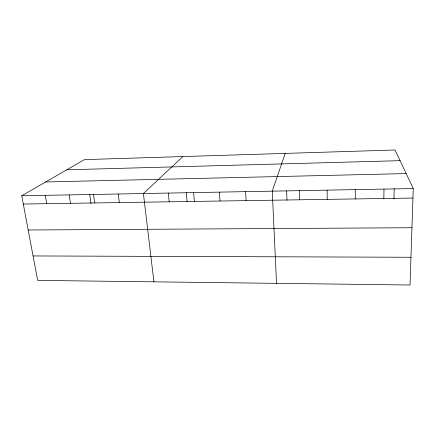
<?xml version="1.0" encoding="UTF-8"?>
<svg xmlns="http://www.w3.org/2000/svg" width="435" height="435" viewBox="0 0 435 435"><rect width="100%" height="100%" fill="white"/><g stroke="black" fill="none" stroke-linecap="round" stroke-linejoin="round"><path stroke-width="0.65" d="M355.281 198.936L355.286 189.622M383.839 198.496L383.996 189.094M393.952 198.833L394.181 188.659M413.25 188.551L410.042 284.996L37.682 280.396L21.75 195.772L84.461 159.607L395.051 150.004L413.25 188.551L21.75 195.772M285.219 153.397L272.256 191.15L276.524 283.348M182.869 156.562L143.398 193.526L153.93 281.831M66.767 169.808L400.08 160.662M45.686 181.966L406.181 173.581M23.311 204.048L412.935 198.05M28.193 230.001L411.945 227.722M33.082 255.943L410.961 257.264M45.245 195.337L46.708 203.689M69.149 194.896L70.508 203.324M89.648 194.26L91.045 203.607M93.465 194.445L94.721 202.949M118.211 193.994L119.359 202.569M168.274 193.069L169.193 201.802M186.256 192.259L187.148 201.644M193.586 192.602L194.385 201.416M219.343 192.129L220.023 201.019M245.563 191.645L246.118 200.617M286.649 190.862L287.013 200.29M299.427 190.65L299.71 199.79M327.104 190.138L327.245 199.366"/></g></svg>
